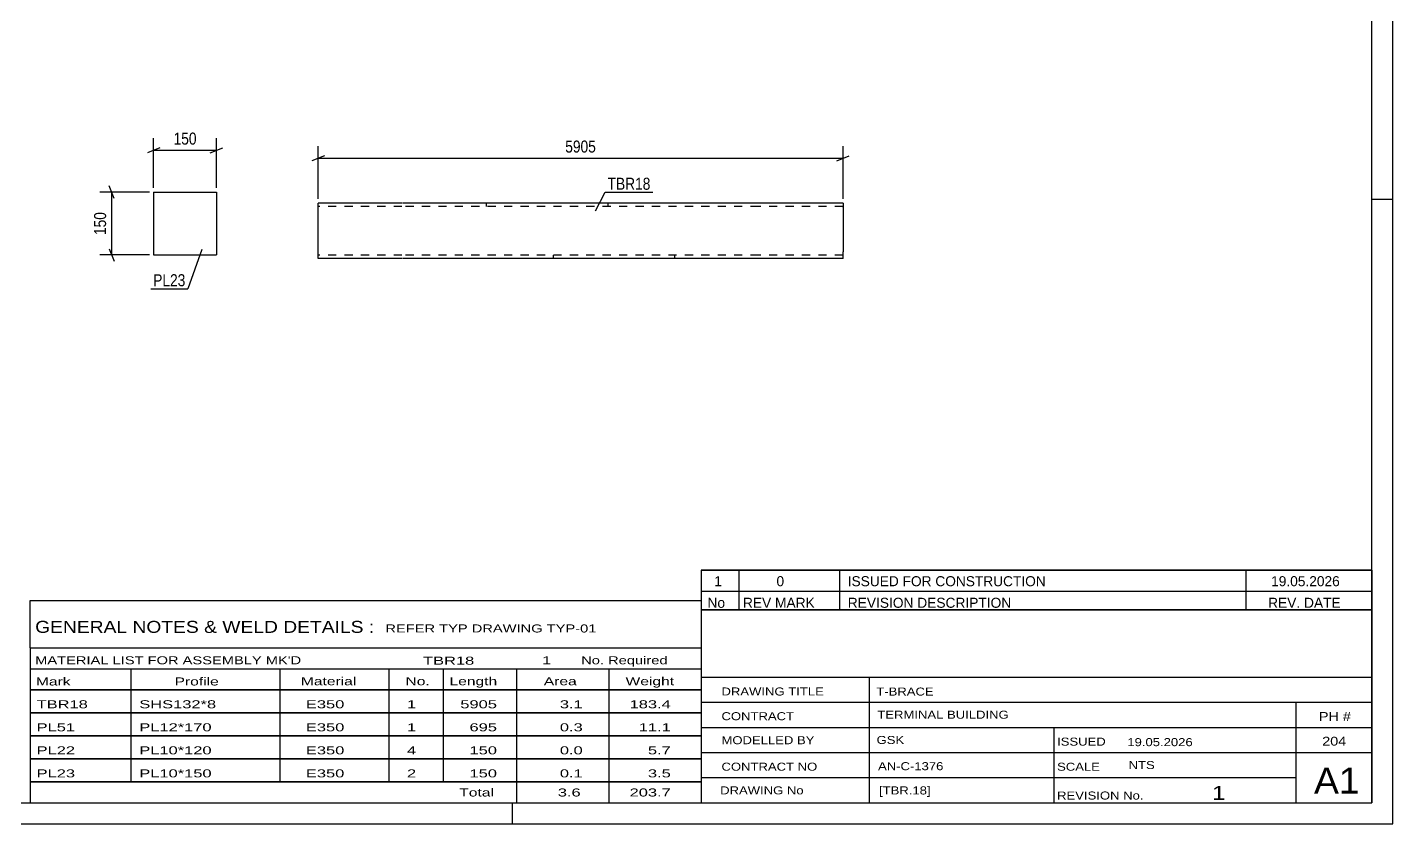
# Model space of a CAD drawing. Header units: millimetres. Extents: x 0 to 594, y 0 to 420.
# Drawn here: x 268.3 to 594, y 0 to 190.1 of the extents above; entities that cross this region are included whole.
import ezdxf

# ---------------------------------------------------------------- set-up
doc = ezdxf.new("R2010")
doc.units = ezdxf.units.MM
doc.linetypes.add('DXK_LINE_DOT2', pattern=[3.9198, 1.9599, -1.9599])
doc.styles.add('Arial Narrow', font='ARIALN.TTF', dxfattribs={"height": 0.2})

# ---------------------------------------------------------------- blocks, each defined once
blk = doc.blocks.new('Unknown-489684449-10439')
at = {"color": 7, "linetype": 'Continuous'}
for p, q in [((429, 60.55), (589, 60.55)), ((589, 60.55), (429, 60.55)), ((429, 60.55), (429, 55.55)), ((438, 60.55), (438, 55.55)), ((462, 60.55), (462, 55.55)), ((559, 60.55), (559, 55.55)), ((589, 60.55), (589, 55.55)), ((429, 55.55), (589, 55.55)), ((429, 55.55), (429, 51.05)), ((429, 55.55), (589, 55.55)), ((438, 55.55), (438, 51.05)), ((462, 55.55), (462, 51.05)), ((559, 55.55), (559, 51.05)), ((589, 55.55), (589, 51.05)), ((589, 51.05), (429, 51.05))]:
    blk.add_line(p, q, dxfattribs=at)
at = {"color": 7, "linetype": 'Continuous', "style": 'Arial Narrow'}
for s, height, width, p in [('1', 2.39, 1.196471, (432.16, 56.7)), ('0', 2.39, 1.196471, (447, 56.7)), ('ISSUED FOR CONSTRUCTION', 2.3861, 1.196471, (464, 56.7)), ('19.05.2026', 2.386, 1.196471, (565, 56.7)), ('No', 2.386, 1.2, (430.54, 51.55)), ('REV MARK', 2.386, 1.2, (439, 51.55)), ('REVISION DESCRIPTION', 2.3861, 1.2, (464, 51.55)), ('REV. DATE', 2.386, 1.2, (564.28, 51.55))]:
    blk.add_text(s, height=height, dxfattribs=dict(at, width=width)).set_placement(p)
blk = doc.blocks.new('Unknown-489684449-1163')
at = {"color": 5, "linetype": 'Continuous'}
for p, q in [((594, 0), (594, 420)), ((589, 5), (589, 415)), ((594, 149), (589, 149)), ((5, 5), (589, 5)), ((384, 0), (384, 5)), ((0, 0), (594, 0))]:
    blk.add_line(p, q, dxfattribs=at)
blk = doc.blocks.new('Unknown-489684449-10438')
at = {"color": 7, "linetype": 'Continuous'}
for p, q in [((429, 51.05), (429, 5)), ((429, 51.05), (589, 51.05)), ((589, 51), (589, 5)), ((429, 35), (589, 35)), ((469.14, 35), (469.14, 5)), ((429, 29), (589, 29)), ((571, 5.05), (571, 29.05)), ((429, 23), (589, 23)), ((513.14, 23), (513.14, 5)), ((429, 17), (589, 17)), ((429, 11), (571, 11)), ((429, 5), (589, 5))]:
    blk.add_line(p, q, dxfattribs=at)
at = {"color": 7, "style": 'Arial Narrow'}
for s, height, width, p in [('DRAWING TITLE', 1.9089, 1.425378, (433.88, 30.61)), ('T-BRACE', 1.909, 1.425378, (470.81, 30.59)), ('CONTRACT', 1.909, 1.425378, (433.88, 24.71)), ('TERMINAL BUILDING', 1.9089, 1.425378, (471.06, 25.07)), ('MODELLED BY', 1.9089, 1.425378, (433.88, 18.98)), ('GSK', 1.909, 1.425378, (470.88, 19.04)), ('ISSUED', 1.909, 1.425378, (513.94, 18.64)), ('19.05.2026', 1.909, 1.425378, (530.69, 18.52)), ('CONTRACT NO', 1.9089, 1.425378, (433.88, 12.66)), ('AN-C-1376', 1.909, 1.425378, (471.23, 12.78)), ('SCALE', 1.909, 1.425378, (513.94, 12.65)), ('A1', 6.204, 1.25, (575.24, 7.2)), ('DRAWING No', 1.909, 1.425378, (433.56, 7)), ('[TBR.18]', 1.909, 1.425378, (471.46, 6.99)), ('REVISION No.', 1.9089, 1.425378, (513.94, 5.77)), ('1', 3.34, 1.5, (550.91, 5.68))]:
    blk.add_text(s, height=height, dxfattribs=dict(at, width=width)).set_placement(p)
at = {"color": 7, "linetype": 'Continuous', "style": 'Arial Narrow'}
for s, height, width, p in [('PH #', 2.1, 1.42538, (576.4, 24.55)), ('204', 2.1, 1.42538, (577.19, 18.65)), ('NTS', 1.909, 1.425378, (531, 13.05))]:
    blk.add_text(s, height=height, dxfattribs=dict(at, width=width)).set_placement(p)
blk = doc.blocks.new('Unknown-489684449-10440')
at = {"color": 7, "linetype": 'Continuous'}
for p, q in [((269, 53.25), (429, 53.25)), ((269, 42), (269, 53.25)), ((429, 53.25), (429, 42)), ((269, 42), (429, 42)), ((269, 42), (269, 37)), ((429, 42), (429, 37)), ((269, 37), (429, 37)), ((269, 37), (269, 32)), ((293, 37), (293, 32)), ((328.5, 37), (328.5, 32)), ((354.5, 37), (354.5, 32)), ((367.5, 37), (367.5, 32)), ((385, 37), (385, 32)), ((407, 37), (407, 32)), ((429, 37), (429, 32)), ((269, 32), (429, 32)), ((269, 31.95), (269, 26.55)), ((269, 31.95), (429, 31.95)), ((293, 32), (293, 26.5)), ((328.5, 32), (328.5, 26.5)), ((354.5, 32), (354.5, 26.5)), ((367.5, 32), (367.5, 26.5)), ((385, 32), (385, 26.5)), ((407, 32), (407, 26.5)), ((429, 31.95), (429, 26.55)), ((269, 26.55), (429, 26.55)), ((269, 26.45), (269, 21.05)), ((269, 26.45), (429, 26.45)), ((293, 26.5), (293, 21)), ((328.5, 26.5), (328.5, 21)), ((354.5, 26.5), (354.5, 21)), ((367.5, 26.5), (367.5, 21)), ((385, 26.5), (385, 21)), ((407, 26.5), (407, 21)), ((429, 26.45), (429, 21.05)), ((269, 21.05), (429, 21.05)), ((269, 20.95), (269, 15.55)), ((269, 20.95), (429, 20.95)), ((293, 21), (293, 15.5)), ((328.5, 21), (328.5, 15.5)), ((354.5, 21), (354.5, 15.5)), ((367.5, 21), (367.5, 15.5)), ((385, 21), (385, 15.5)), ((407, 21), (407, 15.5)), ((429, 20.95), (429, 15.55)), ((269, 15.55), (429, 15.55)), ((269, 15.45), (269, 10.05)), ((269, 15.45), (429, 15.45)), ((293, 15.5), (293, 10)), ((328.5, 15.5), (328.5, 10)), ((354.5, 15.5), (354.5, 10)), ((367.5, 15.5), (367.5, 10)), ((385, 15.5), (385, 10)), ((407, 15.5), (407, 10)), ((429, 15.45), (429, 10.05)), ((269, 10.05), (429, 10.05)), ((269, 10), (429, 10)), ((269, 10), (269, 5)), ((385, 10), (385, 5)), ((407, 10), (407, 5)), ((429, 10), (429, 5)), ((269, 5), (429, 5))]:
    blk.add_line(p, q, dxfattribs=at)
at = {"color": 7, "style": 'Arial Narrow'}
for s, height, width, p in [('GENERAL NOTES & WELD DETAILS :', 2.8633, 1.4, (270.15, 45.56)), ('REFER TYP DRAWING TYP-01', 1.9089, 1.6, (353.7, 45.66)), ("MATERIAL LIST FOR ASSEMBLY MK'D", 1.9089, 1.6, (270.15, 38.06)), ('TBR18', 1.909, 1.794707, (362.68, 37.97)), ('1', 1.91, 1.794707, (391.08, 38.06)), ('No. Required', 1.9089, 1.6, (400.41, 38.06)), ('Mark', 1.909, 1.7, (270.34, 33)), ('Profile', 1.909, 1.7, (303.41, 33)), ('Material', 1.909, 1.7, (333.54, 33.06)), ('No.', 1.909, 1.7, (358.5, 33.06)), ('Length', 1.909, 1.7, (369, 33.06)), ('Area', 1.909, 1.7, (391.5, 33.06)), ('Weight', 1.909, 1.7, (411, 33.06))]:
    blk.add_text(s, height=height, dxfattribs=dict(at, width=width)).set_placement(p)
at = {"color": 7, "linetype": 'Continuous', "style": 'Arial Narrow'}
for s, height, width, p in [('TBR18', 1.909, 1.794707, (270.5, 27.56)), ('SHS132*8', 1.909, 1.794707, (295, 27.56)), ('E350', 1.909, 1.794707, (334.74, 27.56)), ('1', 1.91, 1.794707, (358.86, 27.56)), ('5905', 1.909, 1.794707, (371.58, 27.56)), ('3.1', 1.909, 1.794707, (395.32, 27.56)), ('183.4', 1.909, 1.794707, (411.96, 27.56)), ('PL51', 1.909, 1.794707, (270.5, 22.06)), ('PL12*170', 1.909, 1.794707, (295, 22.06)), ('E350', 1.909, 1.794707, (334.74, 22.06)), ('1', 1.91, 1.794707, (358.86, 22.06)), ('695', 1.909, 1.794707, (373.77, 22.06)), ('0.3', 1.909, 1.794707, (395.32, 22.06)), ('11.1', 1.909, 1.794707, (414.14, 22.06)), ('PL22', 1.909, 1.794707, (270.5, 16.56)), ('PL10*120', 1.909, 1.794707, (295, 16.56)), ('E350', 1.909, 1.794707, (334.74, 16.56)), ('4', 1.91, 1.794707, (358.86, 16.56)), ('150', 1.909, 1.794707, (373.77, 16.56)), ('0.0', 1.909, 1.794707, (395.32, 16.56)), ('5.7', 1.909, 1.794707, (416.33, 16.56)), ('PL23', 1.909, 1.794707, (270.5, 11.06)), ('PL10*150', 1.909, 1.794707, (295, 11.06)), ('E350', 1.909, 1.794707, (334.74, 11.06)), ('2', 1.91, 1.794707, (358.86, 11.06)), ('150', 1.909, 1.794707, (373.77, 11.06)), ('0.1', 1.909, 1.794707, (395.32, 11.06)), ('3.5', 1.909, 1.794707, (416.33, 11.06)), ('Total', 1.909, 1.7, (371.33, 6.5)), ('3.6', 1.909, 1.794707, (394.83, 6.5)), ('203.7', 1.909, 1.794707, (411.96, 6.5))]:
    blk.add_text(s, height=height, dxfattribs=dict(at, width=width)).set_placement(p)
blk = doc.blocks.new('Part-489684449-8317 - 8316')
at = {"color": 2, "linetype": 'Continuous'}
for p, q in [((357.66, 148.15), (337.66, 148.15)), ((337.66, 136.55), (337.66, 148.15)), ((442.77, 148.15), (357.76, 148.15)), ((462.87, 148.15), (442.87, 148.15)), ((462.87, 148.15), (462.87, 147.69)), ((462.87, 147.69), (462.87, 147.17)), ((462.87, 147.17), (462.87, 136.55)), ((337.66, 134.95), (337.66, 136.55)), ((357.66, 134.95), (337.66, 134.95)), ((442.77, 134.95), (357.76, 134.95)), ((462.87, 134.95), (442.87, 134.95)), ((462.87, 134.95), (462.87, 136.55))]:
    blk.add_line(p, q, dxfattribs=at)
at = {"color": 7, "linetype": 'DXK_LINE_DOT2'}
for p, q in [((357.66, 147.35), (337.66, 147.35)), ((442.77, 147.35), (357.76, 147.35)), ((377.76, 148.15), (377.76, 147.35)), ((406.76, 148.15), (406.76, 147.35)), ((462.87, 147.35), (442.87, 147.35)), ((462.87, 147.17), (462.87, 147.29)), ((337.66, 135.08), (337.66, 136.55)), ((357.66, 135.75), (337.66, 135.75)), ((442.77, 135.75), (357.76, 135.75)), ((393.77, 134.95), (393.77, 135.75)), ((422.77, 134.95), (422.77, 135.75)), ((462.87, 135.75), (442.87, 135.75))]:
    blk.add_line(p, q, dxfattribs=at)
blk = doc.blocks.new('Part-489684449-7225 - 7224')
at = {"color": 2, "linetype": 'Continuous'}
for p, q in [((298.42, 150.77), (313.42, 150.77)), ((298.42, 150.77), (298.42, 135.77)), ((313.42, 150.77), (313.42, 135.77)), ((298.42, 135.77), (313.42, 135.77))]:
    blk.add_line(p, q, dxfattribs=at)
blk = doc.blocks.new('StraightDimension-489684449-8497 - 8316')
at = {"color": 7, "linetype": 'Continuous'}
for p, q in [((337.66, 149.15), (337.66, 161.72)), ((462.87, 149.15), (462.87, 161.72)), ((339.16, 159.47), (336.16, 158.27)), ((337.66, 158.87), (462.87, 158.87)), ((461.37, 158.27), (464.37, 159.47))]:
    blk.add_line(p, q, dxfattribs=at)
at = {"color": 0}
blk.add_wipeout([(404.52, 159.62), (404.52, 163.82), (396.01, 163.82), (396.01, 159.62)], dxfattribs=at)
at = {"color": 3, "style": 'Arial Narrow'}
blk.add_text('5905', height=2.863, dxfattribs=at).set_placement((396.61, 160.22))
blk = doc.blocks.new('StraightDimension-489684449-7358 - 7224')
at = {"color": 7, "linetype": 'Continuous'}
for p, q in [((298.42, 151.77), (298.42, 163.62)), ((313.42, 151.77), (313.42, 163.62)), ((299.92, 161.37), (296.92, 160.17)), ((298.42, 160.77), (313.42, 160.77)), ((311.92, 160.17), (314.92, 161.37))]:
    blk.add_line(p, q, dxfattribs=at)
at = {"color": 0}
blk.add_wipeout([(309.27, 161.52), (309.27, 165.72), (302.58, 165.72), (302.58, 161.52)], dxfattribs=at)
at = {"color": 3, "style": 'Arial Narrow'}
blk.add_text('150', height=2.863, dxfattribs=at).set_placement((303.18, 162.12))
blk = doc.blocks.new('StraightDimension-489684449-7363 - 7224')
at = {"color": 7, "linetype": 'Continuous'}
for p, q in [((297.42, 150.77), (285.57, 150.77)), ((289.02, 149.27), (287.82, 152.27)), ((288.42, 135.77), (288.42, 150.77)), ((287.82, 137.27), (289.02, 134.27)), ((297.42, 135.77), (285.57, 135.77))]:
    blk.add_line(p, q, dxfattribs=at)
at = {"color": 0}
blk.add_wipeout([(287.67, 146.61), (283.47, 146.61), (283.47, 139.93), (287.67, 139.93)], dxfattribs=at)
at = {"color": 3, "style": 'Arial Narrow'}
blk.add_text('150', height=2.863, rotation=90.0002, dxfattribs=at).set_placement((287.07, 140.53))
blk = doc.blocks.new('Mark-489684449-8507 - 8316')
at = {"color": 0}
blk.add_wipeout([(416.93, 151.34), (416.93, 154.34), (406.71, 154.34), (406.71, 151.34)], dxfattribs=at)
blk.add_wipeout([(416.93, 151.34), (416.93, 154.34), (406.71, 154.34), (406.71, 151.34)], dxfattribs=at)
at = {"color": 30, "linetype": 'Continuous'}
for p, q in [((403.85, 146.31), (406.11, 150.74)), ((406.11, 150.74), (417.53, 150.74))]:
    blk.add_line(p, q, dxfattribs=at)
at = {"color": 3, "style": 'Arial Narrow'}
blk.add_text('TBR18', height=2.863, dxfattribs=at).set_placement((406.71, 151.34))
blk = doc.blocks.new('Mark-489684449-8486 - 7224')
at = {"color": 0}
blk.add_wipeout([(306, 128.31), (306, 131.31), (298.32, 131.31), (298.32, 128.31)], dxfattribs=at)
blk.add_wipeout([(306, 128.31), (306, 131.31), (298.32, 131.31), (298.32, 128.31)], dxfattribs=at)
at = {"color": 30, "linetype": 'Continuous'}
for p in [(309.88, 137.04), (297.72, 127.71)]:
    blk.add_line(p, (306.6, 127.71), dxfattribs=at)
at = {"color": 3, "style": 'Arial Narrow'}
blk.add_text('PL23', height=2.863, dxfattribs=at).set_placement((298.32, 128.31))

msp = doc.modelspace()

# ---------------------------------------------------------------- block references
for name in ['Unknown-489684449-1163', 'Part-489684449-7225 - 7224', 'Part-489684449-8317 - 8316', 'Unknown-489684449-10439', 'Unknown-489684449-10440', 'Unknown-489684449-10438']:
    msp.add_blockref(name, (0, 0))

# ---------------------------------------------------------------- next in the draw order: block references
for name in ['StraightDimension-489684449-7358 - 7224', 'StraightDimension-489684449-8497 - 8316']:
    msp.add_blockref(name, (0, 0))

# ---------------------------------------------------------------- next in the draw order: block references
for name in ['Mark-489684449-8507 - 8316', 'StraightDimension-489684449-7363 - 7224']:
    msp.add_blockref(name, (0, 0))

# ---------------------------------------------------------------- next in the draw order: block references
msp.add_blockref('Mark-489684449-8486 - 7224', (0, 0))

doc.saveas('drawing.dxf')
